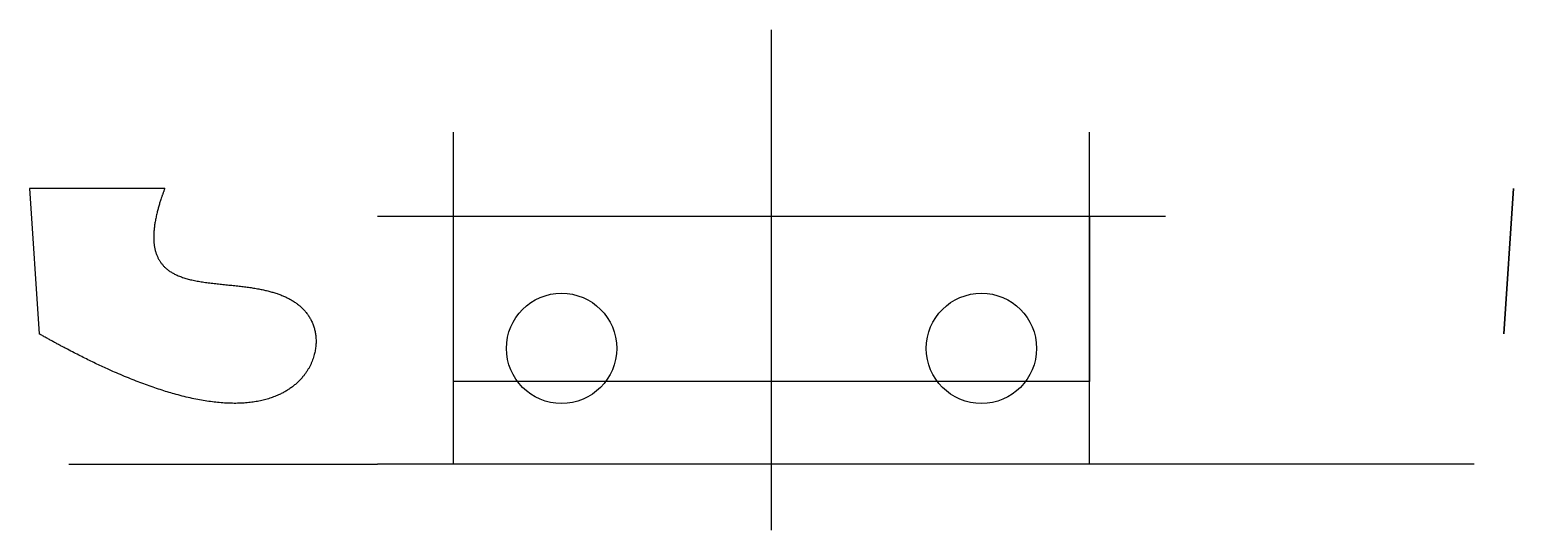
# Model space of a CAD drawing. Header units: millimetres. Extents: x -26.9 to 26.9, y 0 to 18.2.
import ezdxf

# ---------------------------------------------------------------- set-up
doc = ezdxf.new("R2010")
doc.units = ezdxf.units.MM
doc.layers.get('0').update_dxf_attribs({"linetype": 'CONTINUOUS'})

msp = doc.modelspace()

# ---------------------------------------------------------------- linework, layer by layer
for p, q in [((0, 0), (0, 18.158)), ((-11.536, 2.4), (-11.536, 14.44)), ((11.536, 2.4), (11.536, 14.44)), ((-22.017, 12.395), (-26.918, 12.395)), ((-26.918, 12.395), (-26.573, 7.125)), ((-14.3, 11.4), (14.3, 11.4)), ((-25.5, 2.4), (-14.3, 2.4)), ((14.3, 2.4), (-14.3, 2.4)), ((25.5, 2.4), (14.3, 2.4))]:
    msp.add_line(p, q)
for points in [[(26.573, 7.125), (26.918, 12.395)], [(-11.536, 11.4), (11.536, 11.4), (11.536, 5.4), (-11.536, 5.4)]]:
    msp.add_lwpolyline(points, close=True)
for centre in [(-7.618, 6.6), (7.618, 6.6)]:
    msp.add_circle(centre, 2)
msp.add_open_spline([(-22.017, 12.395), (-22.115, 12.137), (-22.281, 11.647), (-22.44, 10.99), (-22.471, 10.27), (-22.211, 9.628), (-21.671, 9.223), (-20.891, 9.014), (-19.951, 8.919), (-18.954, 8.836), (-18.013, 8.663), (-17.235, 8.323), (-16.704, 7.784), (-16.464, 7.088), (-16.526, 6.323), (-16.885, 5.597), (-17.525, 5.014), (-18.429, 4.645), (-19.585, 4.536), (-20.981, 4.714), (-22.605, 5.191), (-24.083, 5.815), (-25.29, 6.417), (-26.138, 6.879), (-26.573, 7.125)], degree=5)

doc.saveas('drawing.dxf')
